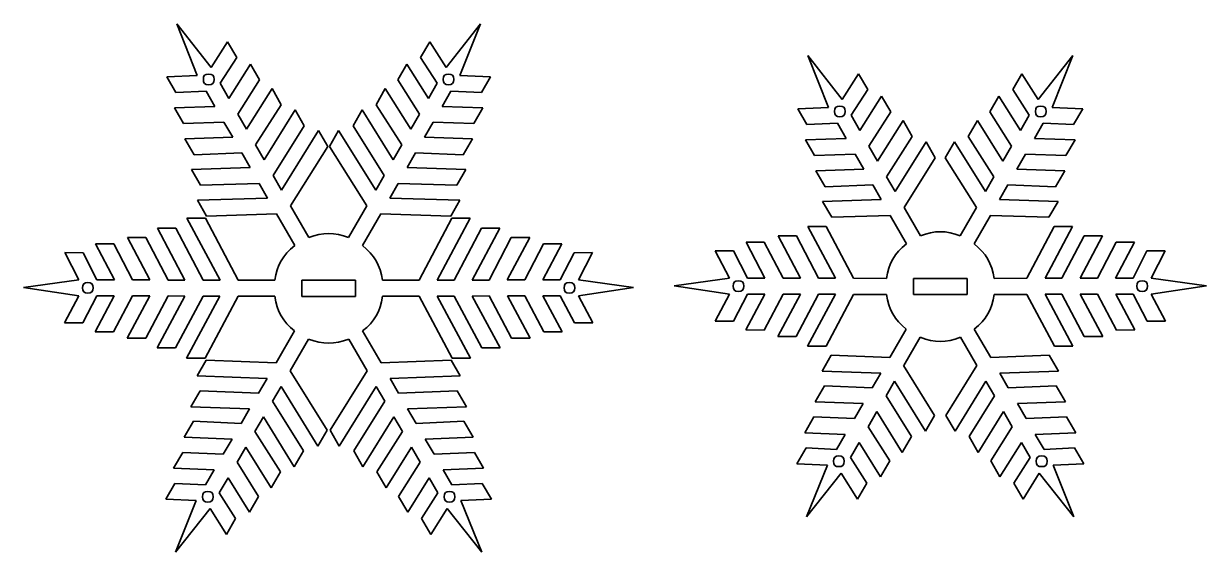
# Model space of a CAD drawing. Header units: centimetres. Extents: x -208 to 206, y -104 to 104.
# Drawn here: x 89.9 to 119.52, y 51.75 to 64.98 of the extents above; entities that cross this region are included whole.
import ezdxf

# ---------------------------------------------------------------- set-up
doc = ezdxf.new("R2010")
doc.units = ezdxf.units.CM
doc.header["$MEASUREMENT"] = 0
doc.layers.add('#Layer 1', color=7, linetype='Continuous')

msp = doc.modelspace()

# ---------------------------------------------------------------- linework, layer by layer
at = {"layer": '#Layer 1', "lineweight": 35}
for points in [[(93.73031, 64.97776), (93.73031, 64.97776), (94.24462, 63.67991), (94.24462, 63.67991)], [(93.73031, 64.97776), (93.73031, 64.97776), (94.59204, 63.87949), (94.59204, 63.87949)], [(101.33892, 64.97776), (101.33892, 64.97776), (100.47719, 63.87949), (100.47719, 63.87949)], [(101.33892, 64.97776), (101.33892, 64.97776), (100.82484, 63.67991), (100.82484, 63.67991)], [(94.59204, 63.87949), (94.59204, 63.87949), (95.00286, 64.5264), (95.00286, 64.5264)], [(95.00286, 64.5264), (95.00286, 64.5264), (95.23178, 64.12768), (95.23178, 64.12768)], [(100.06638, 64.5264), (100.06638, 64.5264), (99.83745, 64.12768), (99.83745, 64.12768)], [(100.47719, 63.87949), (100.47719, 63.87949), (100.06638, 64.5264), (100.06638, 64.5264)], [(95.23178, 64.12768), (95.23178, 64.12768), (94.81873, 63.48637), (94.81873, 63.48637)], [(99.83745, 64.12768), (99.83745, 64.12768), (100.2505, 63.48637), (100.2505, 63.48637)], [(95.03511, 63.10781), (95.03511, 63.10781), (95.57719, 63.96752), (95.57719, 63.96752)], [(95.57719, 63.96752), (95.57719, 63.96752), (95.80478, 63.56992), (95.80478, 63.56992)], [(99.49204, 63.96752), (99.49204, 63.96752), (99.26446, 63.56992), (99.26446, 63.56992)], [(100.03412, 63.10781), (100.03412, 63.10781), (99.49204, 63.96752), (99.49204, 63.96752)], [(94.24462, 63.67991), (94.24462, 63.67991), (93.47854, 63.65124), (93.47854, 63.65124)], [(93.47854, 63.65124), (93.47854, 63.65124), (93.70769, 63.25252), (93.70769, 63.25252)], [(94.81873, 63.48637), (94.81873, 63.48637), (95.03511, 63.10781), (95.03511, 63.10781)], [(95.80478, 63.56992), (95.80478, 63.56992), (95.26202, 62.71469), (95.26202, 62.71469)], [(99.26446, 63.56992), (99.26446, 63.56992), (99.80743, 62.71469), (99.80743, 62.71469)], [(100.2505, 63.48637), (100.2505, 63.48637), (100.03412, 63.10781), (100.03412, 63.10781)], [(100.82484, 63.67991), (100.82484, 63.67991), (101.5907, 63.65124), (101.5907, 63.65124)], [(101.5907, 63.65124), (101.5907, 63.65124), (101.36154, 63.25252), (101.36154, 63.25252)], [(93.70769, 63.25252), (93.70769, 63.25252), (94.46974, 63.28612), (94.46974, 63.28612)], [(94.46974, 63.28612), (94.46974, 63.28612), (94.68769, 62.90823), (94.68769, 62.90823)], [(95.47841, 62.33501), (95.47841, 62.33501), (96.11658, 63.35287), (96.11658, 63.35287)], [(96.11658, 63.35287), (96.11658, 63.35287), (96.34529, 62.95079), (96.34529, 62.95079)], [(98.95265, 63.35287), (98.95265, 63.35287), (98.72394, 62.95079), (98.72394, 62.95079)], [(99.59082, 62.33501), (99.59082, 62.33501), (98.95265, 63.35287), (98.95265, 63.35287)], [(100.5995, 63.28612), (100.5995, 63.28612), (100.38177, 62.90823), (100.38177, 62.90823)], [(101.36154, 63.25252), (101.36154, 63.25252), (100.5995, 63.28612), (100.5995, 63.28612)], [(94.68769, 62.90823), (94.68769, 62.90823), (93.67185, 62.87351), (93.67185, 62.87351)], [(93.67185, 62.87351), (93.67185, 62.87351), (93.90055, 62.47636), (93.90055, 62.47636)], [(96.34529, 62.95079), (96.34529, 62.95079), (95.70398, 61.94167), (95.70398, 61.94167)], [(95.9161, 61.57431), (95.9161, 61.57431), (96.69406, 62.82266), (96.69406, 62.82266)], [(96.69406, 62.82266), (96.69406, 62.82266), (96.92343, 62.42327), (96.92343, 62.42327)], [(98.37518, 62.82266), (98.37518, 62.82266), (98.14602, 62.42327), (98.14602, 62.42327)], [(99.15313, 61.57431), (99.15313, 61.57431), (98.37518, 62.82266), (98.37518, 62.82266)], [(98.72394, 62.95079), (98.72394, 62.95079), (99.36526, 61.94167), (99.36526, 61.94167)], [(100.38177, 62.90823), (100.38177, 62.90823), (101.39738, 62.87351), (101.39738, 62.87351)], [(101.39738, 62.87351), (101.39738, 62.87351), (101.16868, 62.47636), (101.16868, 62.47636)], [(93.90055, 62.47636), (93.90055, 62.47636), (94.91281, 62.51421), (94.91281, 62.51421)], [(94.91281, 62.51421), (94.91281, 62.51421), (95.13166, 62.13588), (95.13166, 62.13588)], [(95.26202, 62.71469), (95.26202, 62.71469), (95.47841, 62.33501), (95.47841, 62.33501)], [(99.80743, 62.71469), (99.80743, 62.71469), (99.59082, 62.33501), (99.59082, 62.33501)], [(100.15642, 62.51421), (100.15642, 62.51421), (99.93758, 62.13588), (99.93758, 62.13588)], [(101.16868, 62.47636), (101.16868, 62.47636), (100.15642, 62.51421), (100.15642, 62.51421)], [(96.14167, 61.18119), (96.14167, 61.18119), (96.92343, 62.42327), (96.92343, 62.42327)], [(96.3538, 60.81383), (96.3538, 60.81383), (97.28362, 62.30567), (97.28362, 62.30567)], [(97.28362, 62.30567), (97.28362, 62.30567), (97.513, 61.90628), (97.513, 61.90628)], [(97.78561, 62.30567), (97.78561, 62.30567), (97.55623, 61.90628), (97.55623, 61.90628)], [(98.71566, 60.81383), (98.71566, 60.81383), (97.78561, 62.30567), (97.78561, 62.30567)], [(98.92778, 61.18119), (98.92778, 61.18119), (98.14602, 62.42327), (98.14602, 62.42327)], [(95.13166, 62.13588), (95.13166, 62.13588), (93.93079, 62.0978), (93.93079, 62.0978)], [(93.93079, 62.0978), (93.93079, 62.0978), (94.16286, 61.69751), (94.16286, 61.69751)], [(95.70398, 61.94167), (95.70398, 61.94167), (95.9161, 61.57431), (95.9161, 61.57431)], [(99.36526, 61.94167), (99.36526, 61.94167), (99.15313, 61.57431), (99.15313, 61.57431)], [(99.93758, 62.13588), (99.93758, 62.13588), (101.13844, 62.0978), (101.13844, 62.0978)], [(101.13844, 62.0978), (101.13844, 62.0978), (100.90638, 61.69751), (100.90638, 61.69751)], [(94.16286, 61.69751), (94.16286, 61.69751), (95.35767, 61.74298), (95.35767, 61.74298)], [(95.35767, 61.74298), (95.35767, 61.74298), (95.56801, 61.3745), (95.56801, 61.3745)], [(96.57825, 60.42138), (96.57825, 60.42138), (97.513, 61.90628), (97.513, 61.90628)], [(98.49098, 60.42138), (98.49098, 60.42138), (97.55623, 61.90628), (97.55623, 61.90628)], [(99.71178, 61.74298), (99.71178, 61.74298), (99.50122, 61.3745), (99.50122, 61.3745)], [(100.90638, 61.69751), (100.90638, 61.69751), (99.71178, 61.74298), (99.71178, 61.74298)], [(95.56801, 61.3745), (95.56801, 61.3745), (94.09767, 61.33172), (94.09767, 61.33172)], [(94.09767, 61.33172), (94.09767, 61.33172), (94.32705, 60.93232), (94.32705, 60.93232)], [(99.50122, 61.3745), (99.50122, 61.3745), (100.97156, 61.33172), (100.97156, 61.33172)], [(100.97156, 61.33172), (100.97156, 61.33172), (100.74218, 60.93232), (100.74218, 60.93232)], [(96.3538, 60.81383), (96.3538, 60.81383), (96.14212, 61.18208), (96.14212, 61.18208)], [(98.71566, 60.81383), (98.71566, 60.81383), (98.92711, 61.18208), (98.92711, 61.18208)], [(95.7938, 60.98138), (95.7938, 60.98138), (94.32705, 60.93232), (94.32705, 60.93232)], [(96.00436, 60.61312), (96.00436, 60.61312), (95.79268, 60.98138), (95.79268, 60.98138)], [(99.0651, 60.61312), (99.0651, 60.61312), (99.27655, 60.98138), (99.27655, 60.98138)], [(99.27543, 60.98138), (99.27543, 60.98138), (100.74218, 60.93232), (100.74218, 60.93232)], [(96.00436, 60.61312), (96.00436, 60.61312), (94.24686, 60.56205), (94.24686, 60.56205)], [(94.24686, 60.56205), (94.24686, 60.56205), (94.47623, 60.16266), (94.47623, 60.16266)], [(99.0651, 60.61312), (99.0651, 60.61312), (100.82238, 60.56205), (100.82238, 60.56205)], [(100.82238, 60.56205), (100.82238, 60.56205), (100.593, 60.16266), (100.593, 60.16266)], [(96.22993, 60.22135), (96.22993, 60.22135), (94.47623, 60.16266), (94.47623, 60.16266)], [(96.68778, 59.42436), (96.68778, 59.42436), (96.2297, 60.2218), (96.2297, 60.2218)], [(97.03588, 59.62461), (97.03588, 59.62461), (96.57802, 60.42183), (96.57802, 60.42183)], [(98.03335, 59.62461), (98.03335, 59.62461), (98.49121, 60.42183), (98.49121, 60.42183)], [(98.38145, 59.42436), (98.38145, 59.42436), (98.83953, 60.2218), (98.83953, 60.2218)], [(98.8393, 60.22135), (98.8393, 60.22135), (100.593, 60.16266), (100.593, 60.16266)], [(93.93662, 58.56263), (93.93662, 58.56263), (93.24468, 59.86048), (93.24468, 59.86048)], [(93.24468, 59.86048), (93.24468, 59.86048), (93.70522, 59.85936), (93.70522, 59.85936)], [(94.38999, 58.56128), (94.38999, 58.56128), (93.70522, 59.85936), (93.70522, 59.85936)], [(94.81425, 58.56128), (94.81425, 58.56128), (93.98724, 60.11271), (93.98724, 60.11271)], [(93.98724, 60.11271), (93.98724, 60.11271), (94.44778, 60.11159), (94.44778, 60.11159)], [(95.26628, 58.55972), (95.26628, 58.55972), (94.44778, 60.11159), (94.44778, 60.11159)], [(99.80295, 58.55972), (99.80295, 58.55972), (100.62167, 60.11159), (100.62167, 60.11159)], [(100.25498, 58.56128), (100.25498, 58.56128), (101.08222, 60.11271), (101.08222, 60.11271)], [(101.08222, 60.11271), (101.08222, 60.11271), (100.62167, 60.11159), (100.62167, 60.11159)], [(100.67924, 58.56128), (100.67924, 58.56128), (101.36401, 59.85936), (101.36401, 59.85936)], [(101.13262, 58.56263), (101.13262, 58.56263), (101.82455, 59.86048), (101.82455, 59.86048)], [(101.82455, 59.86048), (101.82455, 59.86048), (101.36401, 59.85936), (101.36401, 59.85936)], [(92.49674, 59.62551), (92.49674, 59.62551), (92.95953, 59.6226), (92.95953, 59.6226)], [(93.05943, 58.56397), (93.05943, 58.56397), (92.49674, 59.62551), (92.49674, 59.62551)], [(92.95953, 59.6226), (92.95953, 59.6226), (93.51258, 58.56263), (93.51258, 58.56263)], [(98.03335, 59.62461), (97.68257, 59.76237), (97.38666, 59.76237), (97.03588, 59.62461)], [(102.10993, 59.6226), (102.10993, 59.6226), (101.55687, 58.56263), (101.55687, 58.56263)], [(102.01002, 58.56397), (102.01002, 58.56397), (102.57249, 59.62551), (102.57249, 59.62551)], [(102.57249, 59.62551), (102.57249, 59.62551), (102.10993, 59.6226), (102.10993, 59.6226)], [(90.92359, 59.24784), (90.92359, 59.24784), (91.38324, 59.24672), (91.38324, 59.24672)], [(91.27841, 58.56845), (91.27841, 58.56845), (90.92359, 59.24784), (90.92359, 59.24784)], [(91.38324, 59.24672), (91.38324, 59.24672), (91.73223, 58.56823), (91.73223, 58.56823)], [(91.6946, 59.4658), (91.6946, 59.4658), (92.1529, 59.464), (92.1529, 59.464)], [(92.16836, 58.56644), (92.16836, 58.56644), (91.6946, 59.4658), (91.6946, 59.4658)], [(92.1529, 59.464), (92.1529, 59.464), (92.62218, 58.56621), (92.62218, 58.56621)], [(96.68778, 59.42436), (96.39054, 59.18916), (96.24158, 58.93245), (96.18513, 58.55748)], [(98.8841, 58.55748), (98.82766, 58.93245), (98.6787, 59.18916), (98.38145, 59.42436)], [(102.91633, 59.464), (102.91633, 59.464), (102.44727, 58.56621), (102.44727, 58.56621)], [(102.90087, 58.56644), (102.90087, 58.56644), (103.37463, 59.4658), (103.37463, 59.4658)], [(103.37463, 59.4658), (103.37463, 59.4658), (102.91633, 59.464), (102.91633, 59.464)], [(103.68599, 59.24672), (103.68599, 59.24672), (103.337, 58.56823), (103.337, 58.56823)], [(104.14586, 59.24784), (104.14586, 59.24784), (103.68599, 59.24672), (103.68599, 59.24672)], [(103.79082, 58.56845), (103.79082, 58.56845), (104.14586, 59.24784), (104.14586, 59.24784)], [(89.89633, 58.37133), (89.89633, 58.37133), (91.27841, 58.56845), (91.27841, 58.56845)], [(89.89633, 58.37133), (89.89633, 58.37133), (91.27751, 58.16772), (91.27751, 58.16772)], [(91.73223, 58.56823), (91.73223, 58.56823), (92.16836, 58.56644), (92.16836, 58.56644)], [(92.62218, 58.56621), (92.62218, 58.56621), (93.05943, 58.56397), (93.05943, 58.56397)], [(93.51258, 58.56263), (93.51258, 58.56263), (93.93662, 58.56263), (93.93662, 58.56263)], [(94.81425, 58.56128), (94.81425, 58.56128), (94.38954, 58.5624), (94.38954, 58.5624)], [(96.18513, 58.55748), (96.18513, 58.55748), (95.26583, 58.55972), (95.26583, 58.55972)], [(97.53473, 58.55524), (97.53473, 58.55524), (96.86474, 58.55524), (96.86474, 58.55524)], [(96.86474, 58.55524), (96.86474, 58.55524), (96.86474, 58.15338), (96.86474, 58.15338)], [(98.20449, 58.55524), (98.20449, 58.55524), (97.53473, 58.55524), (97.53473, 58.55524)], [(98.20449, 58.15338), (98.20449, 58.15338), (98.20449, 58.55524), (98.20449, 58.55524)], [(98.8841, 58.55748), (98.8841, 58.55748), (99.8034, 58.55972), (99.8034, 58.55972)], [(100.25498, 58.56128), (100.25498, 58.56128), (100.67991, 58.5624), (100.67991, 58.5624)], [(101.55687, 58.56263), (101.55687, 58.56263), (101.13262, 58.56263), (101.13262, 58.56263)], [(102.44727, 58.56621), (102.44727, 58.56621), (102.01002, 58.56397), (102.01002, 58.56397)], [(103.337, 58.56823), (103.337, 58.56823), (102.90087, 58.56644), (102.90087, 58.56644)], [(105.1729, 58.37133), (105.1729, 58.37133), (103.79082, 58.56845), (103.79082, 58.56845)], [(105.1729, 58.37133), (105.1729, 58.37133), (103.79172, 58.16772), (103.79172, 58.16772)], [(91.27751, 58.16772), (91.27751, 58.16772), (90.91934, 57.49012), (90.91934, 57.49012)], [(91.37898, 57.48922), (91.37898, 57.48922), (91.73134, 58.16592), (91.73134, 58.16592)], [(92.16746, 58.1657), (92.16746, 58.1657), (91.68967, 57.2688), (91.68967, 57.2688)], [(91.73134, 58.16592), (91.73134, 58.16592), (92.16746, 58.1657), (92.16746, 58.1657)], [(92.14775, 57.26813), (92.14775, 57.26813), (92.62129, 58.16368), (92.62129, 58.16368)], [(93.05831, 58.16413), (93.05831, 58.16413), (92.49092, 57.10506), (92.49092, 57.10506)], [(92.62129, 58.16368), (92.62129, 58.16368), (93.05831, 58.16413), (93.05831, 58.16413)], [(92.95348, 57.10596), (92.95348, 57.10596), (93.51169, 58.16324), (93.51169, 58.16324)], [(93.93572, 58.16122), (93.93572, 58.16122), (93.23774, 56.8665), (93.23774, 56.8665)], [(93.51169, 58.16324), (93.51169, 58.16324), (93.93572, 58.16122), (93.93572, 58.16122)], [(94.3891, 58.16032), (94.3891, 58.16032), (93.69828, 56.8656), (93.69828, 56.8656)], [(94.81335, 58.15853), (94.81335, 58.15853), (93.97895, 56.61092), (93.97895, 56.61092)], [(94.81335, 58.15853), (94.81335, 58.15853), (94.38865, 58.15943), (94.38865, 58.15943)], [(95.26538, 58.15786), (95.26538, 58.15786), (94.43927, 56.6098), (94.43927, 56.6098)], [(96.18446, 58.15584), (96.18446, 58.15584), (95.26494, 58.15786), (95.26494, 58.15786)], [(96.18446, 58.15584), (96.23956, 57.78087), (96.38762, 57.52349), (96.68398, 57.28717)], [(96.86474, 58.15338), (96.86474, 58.15338), (98.20449, 58.15338), (98.20449, 58.15338)], [(98.38548, 57.28717), (98.68183, 57.52349), (98.82967, 57.78087), (98.88478, 58.15584)], [(98.88478, 58.15584), (98.88478, 58.15584), (99.8043, 58.15786), (99.8043, 58.15786)], [(99.80385, 58.15786), (99.80385, 58.15786), (100.62996, 56.6098), (100.62996, 56.6098)], [(100.25588, 58.15853), (100.25588, 58.15853), (100.68081, 58.15943), (100.68081, 58.15943)], [(100.25588, 58.15853), (100.25588, 58.15853), (101.0905, 56.61092), (101.0905, 56.61092)], [(100.68014, 58.16032), (100.68014, 58.16032), (101.37095, 56.8656), (101.37095, 56.8656)], [(101.55777, 58.16324), (101.55777, 58.16324), (101.13351, 58.16122), (101.13351, 58.16122)], [(101.13351, 58.16122), (101.13351, 58.16122), (101.8315, 56.8665), (101.8315, 56.8665)], [(102.11575, 57.10596), (102.11575, 57.10596), (101.55777, 58.16324), (101.55777, 58.16324)], [(102.01092, 58.16413), (102.01092, 58.16413), (102.57854, 57.10506), (102.57854, 57.10506)], [(102.44817, 58.16368), (102.44817, 58.16368), (102.01092, 58.16413), (102.01092, 58.16413)], [(102.92148, 57.26813), (102.92148, 57.26813), (102.44817, 58.16368), (102.44817, 58.16368)], [(103.3379, 58.16592), (103.3379, 58.16592), (102.90177, 58.1657), (102.90177, 58.1657)], [(102.90177, 58.1657), (102.90177, 58.1657), (103.37978, 57.2688), (103.37978, 57.2688)], [(103.69025, 57.48922), (103.69025, 57.48922), (103.3379, 58.16592), (103.3379, 58.16592)], [(103.79172, 58.16772), (103.79172, 58.16772), (104.1499, 57.49012), (104.1499, 57.49012)], [(90.91934, 57.49012), (90.91934, 57.49012), (91.37898, 57.48922), (91.37898, 57.48922)], [(104.1499, 57.49012), (104.1499, 57.49012), (103.69025, 57.48922), (103.69025, 57.48922)], [(91.68967, 57.2688), (91.68967, 57.2688), (92.14775, 57.26813), (92.14775, 57.26813)], [(96.68398, 57.28717), (96.68398, 57.28717), (96.22254, 56.4922), (96.22254, 56.4922)], [(98.38548, 57.28717), (98.38548, 57.28717), (98.84692, 56.4922), (98.84692, 56.4922)], [(103.37978, 57.2688), (103.37978, 57.2688), (102.92148, 57.26813), (102.92148, 57.26813)], [(92.49092, 57.10506), (92.49092, 57.10506), (92.95348, 57.10596), (92.95348, 57.10596)], [(97.0314, 57.0858), (97.0314, 57.0858), (96.56974, 56.2906), (96.56974, 56.2906)], [(97.0314, 57.0858), (97.38554, 56.94535), (97.68369, 56.94535), (98.03783, 57.0858)], [(98.03783, 57.0858), (98.03783, 57.0858), (98.4995, 56.2906), (98.4995, 56.2906)], [(102.57854, 57.10506), (102.57854, 57.10506), (102.11575, 57.10596), (102.11575, 57.10596)], [(93.23774, 56.8665), (93.23774, 56.8665), (93.69828, 56.8656), (93.69828, 56.8656)], [(93.97895, 56.61092), (93.97895, 56.61092), (94.43927, 56.6098), (94.43927, 56.6098)], [(101.0905, 56.61092), (101.0905, 56.61092), (100.62996, 56.6098), (100.62996, 56.6098)], [(101.8315, 56.8665), (101.8315, 56.8665), (101.37095, 56.8656), (101.37095, 56.8656)], [(94.23812, 56.16112), (94.23812, 56.16112), (94.46929, 56.55962), (94.46929, 56.55962)], [(96.22276, 56.49264), (96.22276, 56.49264), (94.46929, 56.55962), (94.46929, 56.55962)], [(96.56996, 56.29082), (96.56996, 56.29082), (97.49777, 54.80167), (97.49777, 54.80167)], [(98.49927, 56.29082), (98.49927, 56.29082), (97.57146, 54.80167), (97.57146, 54.80167)], [(98.8467, 56.49264), (98.8467, 56.49264), (100.59994, 56.55962), (100.59994, 56.55962)], [(100.83111, 56.16112), (100.83111, 56.16112), (100.59994, 56.55962), (100.59994, 56.55962)], [(95.99518, 56.10176), (95.99518, 56.10176), (94.23812, 56.16112), (94.23812, 56.16112)], [(95.99518, 56.10176), (95.99518, 56.10176), (95.78193, 55.7344), (95.78193, 55.7344)], [(99.07406, 56.10176), (99.07406, 56.10176), (100.83111, 56.16112), (100.83111, 56.16112)], [(99.07406, 56.10176), (99.07406, 56.10176), (99.2873, 55.7344), (99.2873, 55.7344)], [(94.08535, 55.39236), (94.08535, 55.39236), (94.31652, 55.79063), (94.31652, 55.79063)], [(95.78305, 55.7344), (95.78305, 55.7344), (94.31652, 55.79063), (94.31652, 55.79063)], [(96.34372, 55.89949), (96.34372, 55.89949), (96.13047, 55.53236), (96.13047, 55.53236)], [(96.34372, 55.89949), (96.34372, 55.89949), (97.2666, 54.40317), (97.2666, 54.40317)], [(98.72551, 55.89949), (98.72551, 55.89949), (97.80263, 54.40317), (97.80263, 54.40317)], [(98.72551, 55.89949), (98.72551, 55.89949), (98.93898, 55.53236), (98.93898, 55.53236)], [(99.28618, 55.7344), (99.28618, 55.7344), (100.75271, 55.79063), (100.75271, 55.79063)], [(100.9841, 55.39236), (100.9841, 55.39236), (100.75271, 55.79063), (100.75271, 55.79063)], [(95.55524, 55.34263), (95.55524, 55.34263), (94.08535, 55.39236), (94.08535, 55.39236)], [(96.1298, 55.53325), (96.1298, 55.53325), (96.90574, 54.28759), (96.90574, 54.28759)], [(98.93943, 55.53325), (98.93943, 55.53325), (98.1635, 54.28759), (98.1635, 54.28759)], [(99.51399, 55.34263), (99.51399, 55.34263), (100.9841, 55.39236), (100.9841, 55.39236)], [(95.34311, 54.97527), (95.34311, 54.97527), (95.55524, 55.34263), (95.55524, 55.34263)], [(95.68874, 54.77479), (95.68874, 54.77479), (95.90244, 55.14103), (95.90244, 55.14103)], [(95.90244, 55.14103), (95.90244, 55.14103), (96.67457, 53.88909), (96.67457, 53.88909)], [(99.16679, 55.14103), (99.16679, 55.14103), (98.39466, 53.88909), (98.39466, 53.88909)], [(99.38071, 54.77479), (99.38071, 54.77479), (99.16679, 55.14103), (99.16679, 55.14103)], [(99.72612, 54.97527), (99.72612, 54.97527), (99.51399, 55.34263), (99.51399, 55.34263)], [(93.91489, 54.62695), (93.91489, 54.62695), (94.14874, 55.02612), (94.14874, 55.02612)], [(94.14874, 55.02612), (94.14874, 55.02612), (95.34311, 54.97527), (95.34311, 54.97527)], [(97.2666, 54.40317), (97.2666, 54.40317), (97.49777, 54.80167), (97.49777, 54.80167)], [(97.80263, 54.40317), (97.80263, 54.40317), (97.57146, 54.80167), (97.57146, 54.80167)], [(100.92071, 55.02612), (100.92071, 55.02612), (99.72612, 54.97527), (99.72612, 54.97527)], [(101.15434, 54.62695), (101.15434, 54.62695), (100.92071, 55.02612), (100.92071, 55.02612)], [(95.1153, 54.58327), (95.1153, 54.58327), (93.91489, 54.62695), (93.91489, 54.62695)], [(94.89489, 54.20583), (94.89489, 54.20583), (95.1153, 54.58327), (95.1153, 54.58327)], [(96.32535, 53.76276), (96.32535, 53.76276), (95.68874, 54.77479), (95.68874, 54.77479)], [(98.74388, 53.76276), (98.74388, 53.76276), (99.38071, 54.77479), (99.38071, 54.77479)], [(99.95393, 54.58327), (99.95393, 54.58327), (101.15434, 54.62695), (101.15434, 54.62695)], [(100.17434, 54.20583), (100.17434, 54.20583), (99.95393, 54.58327), (99.95393, 54.58327)], [(93.65214, 53.85258), (93.65214, 53.85258), (93.88263, 54.24839), (93.88263, 54.24839)], [(93.88263, 54.24839), (93.88263, 54.24839), (94.89489, 54.20583), (94.89489, 54.20583)], [(95.24298, 54.004), (95.24298, 54.004), (95.46138, 54.38256), (95.46138, 54.38256)], [(95.46138, 54.38256), (95.46138, 54.38256), (96.09463, 53.3618), (96.09463, 53.3618)], [(96.67457, 53.88909), (96.67457, 53.88909), (96.90574, 54.28759), (96.90574, 54.28759)], [(98.39466, 53.88909), (98.39466, 53.88909), (98.1635, 54.28759), (98.1635, 54.28759)], [(99.60807, 54.38256), (99.60807, 54.38256), (98.9746, 53.3618), (98.9746, 53.3618)], [(99.82625, 54.004), (99.82625, 54.004), (99.60807, 54.38256), (99.60807, 54.38256)], [(101.1866, 54.24839), (101.1866, 54.24839), (100.17434, 54.20583), (100.17434, 54.20583)], [(101.4171, 53.85258), (101.4171, 53.85258), (101.1866, 54.24839), (101.1866, 54.24839)], [(95.7817, 53.14608), (95.7817, 53.14608), (95.24298, 54.004), (95.24298, 54.004)], [(99.28753, 53.14608), (99.28753, 53.14608), (99.82625, 54.004), (99.82625, 54.004)], [(94.66775, 53.81316), (94.66775, 53.81316), (93.65214, 53.85258), (93.65214, 53.85258)], [(94.44823, 53.43616), (94.44823, 53.43616), (94.66775, 53.81316), (94.66775, 53.81316)], [(96.09463, 53.3618), (96.09463, 53.3618), (96.32535, 53.76276), (96.32535, 53.76276)], [(98.9746, 53.3618), (98.9746, 53.3618), (98.74388, 53.76276), (98.74388, 53.76276)], [(100.40148, 53.81316), (100.40148, 53.81316), (101.4171, 53.85258), (101.4171, 53.85258)], [(100.62122, 53.43616), (100.62122, 53.43616), (100.40148, 53.81316), (100.40148, 53.81316)], [(93.45524, 53.07552), (93.45524, 53.07552), (93.68618, 53.47312), (93.68618, 53.47312)], [(93.68618, 53.47312), (93.68618, 53.47312), (94.44823, 53.43616), (94.44823, 53.43616)], [(94.7961, 53.23434), (94.7961, 53.23434), (95.0145, 53.61178), (95.0145, 53.61178)], [(95.0145, 53.61178), (95.0145, 53.61178), (95.55233, 52.7496), (95.55233, 52.7496)], [(100.05495, 53.61178), (100.05495, 53.61178), (99.51713, 52.7496), (99.51713, 52.7496)], [(100.27313, 53.23434), (100.27313, 53.23434), (100.05495, 53.61178), (100.05495, 53.61178)], [(101.38305, 53.47312), (101.38305, 53.47312), (100.62122, 53.43616), (100.62122, 53.43616)], [(101.61399, 53.07552), (101.61399, 53.07552), (101.38305, 53.47312), (101.38305, 53.47312)], [(94.2211, 53.04349), (94.2211, 53.04349), (93.45524, 53.07552), (93.45524, 53.07552)], [(93.70074, 51.74788), (93.70074, 51.74788), (94.2211, 53.04349), (94.2211, 53.04349)], [(95.20602, 52.59101), (95.20602, 52.59101), (94.7961, 53.23434), (94.7961, 53.23434)], [(95.55233, 52.7496), (95.55233, 52.7496), (95.7817, 53.14608), (95.7817, 53.14608)], [(99.51713, 52.7496), (99.51713, 52.7496), (99.28753, 53.14608), (99.28753, 53.14608)], [(99.86321, 52.59101), (99.86321, 52.59101), (100.27313, 53.23434), (100.27313, 53.23434)], [(100.84836, 53.04349), (100.84836, 53.04349), (101.61399, 53.07552), (101.61399, 53.07552)], [(101.36849, 51.74788), (101.36849, 51.74788), (100.84836, 53.04349), (100.84836, 53.04349)], [(93.70074, 51.74788), (93.70074, 51.74788), (94.56762, 52.84212), (94.56762, 52.84212)], [(94.56762, 52.84212), (94.56762, 52.84212), (94.9753, 52.19319), (94.9753, 52.19319)], [(100.50183, 52.84212), (100.50183, 52.84212), (100.09393, 52.19319), (100.09393, 52.19319)], [(101.36849, 51.74788), (101.36849, 51.74788), (100.50183, 52.84212), (100.50183, 52.84212)], [(94.9753, 52.19319), (94.9753, 52.19319), (95.20602, 52.59101), (95.20602, 52.59101)], [(100.09393, 52.19319), (100.09393, 52.19319), (99.86321, 52.59101), (99.86321, 52.59101)]]:
    msp.add_open_spline(points, degree=3, dxfattribs=at)
at = {"layer": '#Layer 1', "color": 23, "lineweight": 35}
for points in [[(109.53687, 64.17741), (109.53687, 64.17741), (110.05118, 62.87933), (110.05118, 62.87933)], [(109.53687, 64.17741), (109.53687, 64.17741), (110.3986, 63.07892), (110.3986, 63.07892)], [(116.17108, 64.17741), (116.17108, 64.17741), (115.30935, 63.07892), (115.30935, 63.07892)], [(116.17108, 64.17741), (116.17108, 64.17741), (115.65678, 62.87933), (115.65678, 62.87933)], [(110.3986, 63.07892), (110.3986, 63.07892), (110.80964, 63.72583), (110.80964, 63.72583)], [(110.80964, 63.72583), (110.80964, 63.72583), (111.03834, 63.32711), (111.03834, 63.32711)], [(114.89854, 63.72583), (114.89854, 63.72583), (114.66961, 63.32711), (114.66961, 63.32711)], [(115.30935, 63.07892), (115.30935, 63.07892), (114.89854, 63.72583), (114.89854, 63.72583)], [(111.03834, 63.32711), (111.03834, 63.32711), (110.62551, 62.6858), (110.62551, 62.6858)], [(110.8419, 62.30724), (110.8419, 62.30724), (111.38375, 63.16695), (111.38375, 63.16695)], [(111.38375, 63.16695), (111.38375, 63.16695), (111.61156, 62.76935), (111.61156, 62.76935)], [(114.3242, 63.16695), (114.3242, 63.16695), (114.09662, 62.76935), (114.09662, 62.76935)], [(114.86606, 62.30724), (114.86606, 62.30724), (114.3242, 63.16695), (114.3242, 63.16695)], [(114.66961, 63.32711), (114.66961, 63.32711), (115.08266, 62.6858), (115.08266, 62.6858)], [(110.05118, 62.87933), (110.05118, 62.87933), (109.28532, 62.85066), (109.28532, 62.85066)], [(109.28532, 62.85066), (109.28532, 62.85066), (109.51447, 62.45216), (109.51447, 62.45216)], [(115.65678, 62.87933), (115.65678, 62.87933), (116.42263, 62.85066), (116.42263, 62.85066)], [(116.42263, 62.85066), (116.42263, 62.85066), (116.1937, 62.45216), (116.1937, 62.45216)], [(110.62551, 62.6858), (110.62551, 62.6858), (110.8419, 62.30724), (110.8419, 62.30724)], [(111.61156, 62.76935), (111.61156, 62.76935), (111.06858, 61.91412), (111.06858, 61.91412)], [(111.28519, 61.53444), (111.28519, 61.53444), (111.92337, 62.55229), (111.92337, 62.55229)], [(111.92337, 62.55229), (111.92337, 62.55229), (112.15207, 62.15021), (112.15207, 62.15021)], [(113.78481, 62.55229), (113.78481, 62.55229), (113.55588, 62.15021), (113.55588, 62.15021)], [(114.42276, 61.53444), (114.42276, 61.53444), (113.78481, 62.55229), (113.78481, 62.55229)], [(114.09662, 62.76935), (114.09662, 62.76935), (114.63959, 61.91412), (114.63959, 61.91412)], [(115.08266, 62.6858), (115.08266, 62.6858), (114.86606, 62.30724), (114.86606, 62.30724)], [(109.51447, 62.45216), (109.51447, 62.45216), (110.27652, 62.48554), (110.27652, 62.48554)], [(110.27652, 62.48554), (110.27652, 62.48554), (110.49425, 62.10765), (110.49425, 62.10765)], [(115.43166, 62.48554), (115.43166, 62.48554), (115.2137, 62.10765), (115.2137, 62.10765)], [(116.1937, 62.45216), (116.1937, 62.45216), (115.43166, 62.48554), (115.43166, 62.48554)], [(110.49425, 62.10765), (110.49425, 62.10765), (109.47863, 62.07293), (109.47863, 62.07293)], [(109.47863, 62.07293), (109.47863, 62.07293), (109.70711, 61.67578), (109.70711, 61.67578)], [(111.06858, 61.91412), (111.06858, 61.91412), (111.28519, 61.53444), (111.28519, 61.53444)], [(112.15207, 62.15021), (112.15207, 62.15021), (111.51054, 61.14109), (111.51054, 61.14109)], [(111.72266, 60.77373), (111.72266, 60.77373), (112.50084, 62.02208), (112.50084, 62.02208)], [(112.50084, 62.02208), (112.50084, 62.02208), (112.72999, 61.62269), (112.72999, 61.62269)], [(113.20734, 62.02208), (113.20734, 62.02208), (112.97796, 61.62269), (112.97796, 61.62269)], [(113.98529, 60.77373), (113.98529, 60.77373), (113.20734, 62.02208), (113.20734, 62.02208)], [(113.55588, 62.15021), (113.55588, 62.15021), (114.19742, 61.14109), (114.19742, 61.14109)], [(114.63959, 61.91412), (114.63959, 61.91412), (114.42276, 61.53444), (114.42276, 61.53444)], [(115.2137, 62.10765), (115.2137, 62.10765), (116.22954, 62.07293), (116.22954, 62.07293)], [(116.22954, 62.07293), (116.22954, 62.07293), (116.00084, 61.67578), (116.00084, 61.67578)], [(109.70711, 61.67578), (109.70711, 61.67578), (110.71959, 61.71364), (110.71959, 61.71364)], [(110.71959, 61.71364), (110.71959, 61.71364), (110.93844, 61.3353), (110.93844, 61.3353)], [(111.94823, 60.38061), (111.94823, 60.38061), (112.72999, 61.62269), (112.72999, 61.62269)], [(113.75972, 60.38061), (113.75972, 60.38061), (112.97796, 61.62269), (112.97796, 61.62269)], [(114.98858, 61.71364), (114.98858, 61.71364), (114.76974, 61.3353), (114.76974, 61.3353)], [(116.00084, 61.67578), (116.00084, 61.67578), (114.98858, 61.71364), (114.98858, 61.71364)], [(110.93844, 61.3353), (110.93844, 61.3353), (109.73758, 61.29722), (109.73758, 61.29722)], [(114.76974, 61.3353), (114.76974, 61.3353), (115.97038, 61.29722), (115.97038, 61.29722)], [(109.73758, 61.29722), (109.73758, 61.29722), (109.96964, 60.89693), (109.96964, 60.89693)], [(111.51054, 61.14109), (111.51054, 61.14109), (111.72266, 60.77373), (111.72266, 60.77373)], [(114.19742, 61.14109), (114.19742, 61.14109), (113.98529, 60.77373), (113.98529, 60.77373)], [(115.97038, 61.29722), (115.97038, 61.29722), (115.73854, 60.89693), (115.73854, 60.89693)], [(109.96964, 60.89693), (109.96964, 60.89693), (111.16423, 60.9424), (111.16423, 60.9424)], [(111.16423, 60.9424), (111.16423, 60.9424), (111.37479, 60.57392), (111.37479, 60.57392)], [(114.54372, 60.9424), (114.54372, 60.9424), (114.33338, 60.57392), (114.33338, 60.57392)], [(115.73854, 60.89693), (115.73854, 60.89693), (114.54372, 60.9424), (114.54372, 60.9424)], [(111.37479, 60.57392), (111.37479, 60.57392), (109.90446, 60.53114), (109.90446, 60.53114)], [(109.90446, 60.53114), (109.90446, 60.53114), (110.13383, 60.13175), (110.13383, 60.13175)], [(114.33338, 60.57392), (114.33338, 60.57392), (115.8035, 60.53114), (115.8035, 60.53114)], [(115.8035, 60.53114), (115.8035, 60.53114), (115.57434, 60.13175), (115.57434, 60.13175)], [(111.60058, 60.18103), (111.60058, 60.18103), (110.13383, 60.13175), (110.13383, 60.13175)], [(112.00714, 59.46781), (112.00714, 59.46781), (111.59946, 60.18103), (111.59946, 60.18103)], [(112.35524, 59.66807), (112.35524, 59.66807), (111.9489, 60.38151), (111.9489, 60.38151)], [(113.35271, 59.66807), (113.35271, 59.66807), (113.75927, 60.38151), (113.75927, 60.38151)], [(113.70103, 59.46781), (113.70103, 59.46781), (114.10871, 60.18103), (114.10871, 60.18103)], [(114.10759, 60.18103), (114.10759, 60.18103), (115.57434, 60.13175), (115.57434, 60.13175)], [(110.2306, 58.60608), (110.2306, 58.60608), (109.53866, 59.90394), (109.53866, 59.90394)], [(109.53866, 59.90394), (109.53866, 59.90394), (109.99921, 59.90282), (109.99921, 59.90282)], [(110.68398, 58.60474), (110.68398, 58.60474), (109.99921, 59.90282), (109.99921, 59.90282)], [(115.0242, 58.60474), (115.0242, 58.60474), (115.70874, 59.90282), (115.70874, 59.90282)], [(115.47735, 58.60608), (115.47735, 58.60608), (116.16929, 59.90394), (116.16929, 59.90394)], [(116.16929, 59.90394), (116.16929, 59.90394), (115.70874, 59.90282), (115.70874, 59.90282)], [(108.79073, 59.66896), (108.79073, 59.66896), (109.25351, 59.66605), (109.25351, 59.66605)], [(109.35319, 58.60743), (109.35319, 58.60743), (108.79073, 59.66896), (108.79073, 59.66896)], [(109.25351, 59.66605), (109.25351, 59.66605), (109.80657, 58.60608), (109.80657, 58.60608)], [(113.35271, 59.66807), (113.00193, 59.80583), (112.70625, 59.80583), (112.35524, 59.66807)], [(116.45466, 59.66605), (116.45466, 59.66605), (115.90161, 58.60608), (115.90161, 58.60608)], [(116.35476, 58.60743), (116.35476, 58.60743), (116.91722, 59.66896), (116.91722, 59.66896)], [(116.91722, 59.66896), (116.91722, 59.66896), (116.45466, 59.66605), (116.45466, 59.66605)], [(107.21758, 59.2913), (107.21758, 59.2913), (107.67722, 59.29018), (107.67722, 59.29018)], [(107.57239, 58.61191), (107.57239, 58.61191), (107.21758, 59.2913), (107.21758, 59.2913)], [(107.67722, 59.29018), (107.67722, 59.29018), (108.02622, 58.61168), (108.02622, 58.61168)], [(107.98858, 59.50925), (107.98858, 59.50925), (108.44689, 59.50746), (108.44689, 59.50746)], [(108.46234, 58.60989), (108.46234, 58.60989), (107.98858, 59.50925), (107.98858, 59.50925)], [(108.44689, 59.50746), (108.44689, 59.50746), (108.91617, 58.60967), (108.91617, 58.60967)], [(112.00714, 59.46781), (111.7099, 59.23261), (111.56094, 58.97591), (111.50449, 58.60093)], [(114.20346, 58.60093), (114.14702, 58.97591), (113.99806, 59.23261), (113.70103, 59.46781)], [(117.26129, 59.50746), (117.26129, 59.50746), (116.79201, 58.60967), (116.79201, 58.60967)], [(117.24583, 58.60989), (117.24583, 58.60989), (117.71937, 59.50925), (117.71937, 59.50925)], [(117.71937, 59.50925), (117.71937, 59.50925), (117.26129, 59.50746), (117.26129, 59.50746)], [(118.03073, 59.29018), (118.03073, 59.29018), (117.68196, 58.61168), (117.68196, 58.61168)], [(118.4906, 59.2913), (118.4906, 59.2913), (118.03073, 59.29018), (118.03073, 59.29018)], [(118.13578, 58.61191), (118.13578, 58.61191), (118.4906, 59.2913), (118.4906, 59.2913)], [(106.19031, 58.41479), (106.19031, 58.41479), (107.57239, 58.61191), (107.57239, 58.61191)], [(106.19031, 58.41479), (106.19031, 58.41479), (107.5715, 58.2114), (107.5715, 58.2114)], [(108.02622, 58.61168), (108.02622, 58.61168), (108.46234, 58.60989), (108.46234, 58.60989)], [(108.91617, 58.60967), (108.91617, 58.60967), (109.35319, 58.60743), (109.35319, 58.60743)], [(109.80657, 58.60608), (109.80657, 58.60608), (110.2306, 58.60608), (110.2306, 58.60608)], [(111.50449, 58.60093), (111.50449, 58.60093), (110.68353, 58.60586), (110.68353, 58.60586)], [(112.85409, 58.59869), (112.85409, 58.59869), (112.1841, 58.59869), (112.1841, 58.59869)], [(112.1841, 58.59869), (112.1841, 58.59869), (112.1841, 58.19684), (112.1841, 58.19684)], [(113.52385, 58.59869), (113.52385, 58.59869), (112.85409, 58.59869), (112.85409, 58.59869)], [(113.52385, 58.19684), (113.52385, 58.19684), (113.52385, 58.59869), (113.52385, 58.59869)], [(114.20346, 58.60093), (114.20346, 58.60093), (115.02465, 58.60586), (115.02465, 58.60586)], [(115.90161, 58.60608), (115.90161, 58.60608), (115.47735, 58.60608), (115.47735, 58.60608)], [(116.79201, 58.60967), (116.79201, 58.60967), (116.35476, 58.60743), (116.35476, 58.60743)], [(117.68196, 58.61168), (117.68196, 58.61168), (117.24583, 58.60989), (117.24583, 58.60989)], [(119.51786, 58.41479), (119.51786, 58.41479), (118.13578, 58.61191), (118.13578, 58.61191)], [(119.51786, 58.41479), (119.51786, 58.41479), (118.13668, 58.2114), (118.13668, 58.2114)], [(107.5715, 58.2114), (107.5715, 58.2114), (107.21332, 57.53357), (107.21332, 57.53357)], [(107.67297, 57.53268), (107.67297, 57.53268), (108.02532, 58.20938), (108.02532, 58.20938)], [(108.46145, 58.20916), (108.46145, 58.20916), (107.98366, 57.31226), (107.98366, 57.31226)], [(108.02532, 58.20938), (108.02532, 58.20938), (108.46145, 58.20916), (108.46145, 58.20916)], [(108.44174, 57.31159), (108.44174, 57.31159), (108.91527, 58.20736), (108.91527, 58.20736)], [(109.3523, 58.20759), (109.3523, 58.20759), (108.7849, 57.14852), (108.7849, 57.14852)], [(108.91527, 58.20736), (108.91527, 58.20736), (109.3523, 58.20759), (109.3523, 58.20759)], [(109.24746, 57.14941), (109.24746, 57.14941), (109.80567, 58.20669), (109.80567, 58.20669)], [(110.2297, 58.20468), (110.2297, 58.20468), (109.53172, 56.90996), (109.53172, 56.90996)], [(109.80567, 58.20669), (109.80567, 58.20669), (110.2297, 58.20468), (110.2297, 58.20468)], [(110.68308, 58.20378), (110.68308, 58.20378), (109.99226, 56.90906), (109.99226, 56.90906)], [(111.50382, 58.1993), (111.50382, 58.1993), (110.68263, 58.20288), (110.68263, 58.20288)], [(111.50382, 58.1993), (111.55892, 57.82432), (111.70698, 57.56695), (112.00334, 57.33085)], [(112.1841, 58.19684), (112.1841, 58.19684), (113.52385, 58.19684), (113.52385, 58.19684)], [(113.70484, 57.33085), (114.00119, 57.56695), (114.14903, 57.82432), (114.20436, 58.1993)], [(114.20436, 58.1993), (114.20436, 58.1993), (115.02554, 58.20288), (115.02554, 58.20288)], [(115.0251, 58.20378), (115.0251, 58.20378), (115.71591, 56.90906), (115.71591, 56.90906)], [(115.9025, 58.20669), (115.9025, 58.20669), (115.47825, 58.20468), (115.47825, 58.20468)], [(115.47825, 58.20468), (115.47825, 58.20468), (116.17646, 56.90996), (116.17646, 56.90996)], [(116.46049, 57.14941), (116.46049, 57.14941), (115.9025, 58.20669), (115.9025, 58.20669)], [(116.35566, 58.20759), (116.35566, 58.20759), (116.92327, 57.14852), (116.92327, 57.14852)], [(116.7929, 58.20736), (116.7929, 58.20736), (116.35566, 58.20759), (116.35566, 58.20759)], [(117.26644, 57.31159), (117.26644, 57.31159), (116.7929, 58.20736), (116.7929, 58.20736)], [(117.68286, 58.20938), (117.68286, 58.20938), (117.24673, 58.20916), (117.24673, 58.20916)], [(117.24673, 58.20916), (117.24673, 58.20916), (117.72452, 57.31226), (117.72452, 57.31226)], [(118.03498, 57.53268), (118.03498, 57.53268), (117.68286, 58.20938), (117.68286, 58.20938)], [(118.13668, 58.2114), (118.13668, 58.2114), (118.49463, 57.53357), (118.49463, 57.53357)], [(107.21332, 57.53357), (107.21332, 57.53357), (107.67297, 57.53268), (107.67297, 57.53268)], [(118.49463, 57.53357), (118.49463, 57.53357), (118.03498, 57.53268), (118.03498, 57.53268)], [(107.98366, 57.31226), (107.98366, 57.31226), (108.44174, 57.31159), (108.44174, 57.31159)], [(112.00334, 57.33085), (112.00334, 57.33085), (111.58871, 56.62189), (111.58871, 56.62189)], [(113.70484, 57.33085), (113.70484, 57.33085), (114.11946, 56.62189), (114.11946, 56.62189)], [(117.72452, 57.31226), (117.72452, 57.31226), (117.26644, 57.31159), (117.26644, 57.31159)], [(108.7849, 57.14852), (108.7849, 57.14852), (109.24746, 57.14941), (109.24746, 57.14941)], [(109.53172, 56.90996), (109.53172, 56.90996), (109.99226, 56.90906), (109.99226, 56.90906)], [(112.35076, 57.12925), (112.35076, 57.12925), (111.93703, 56.41962), (111.93703, 56.41962)], [(112.35076, 57.12925), (112.70513, 56.9888), (113.00305, 56.9888), (113.35719, 57.12925)], [(113.35719, 57.12925), (113.35719, 57.12925), (113.77092, 56.41962), (113.77092, 56.41962)], [(116.17646, 56.90996), (116.17646, 56.90996), (115.71591, 56.90906), (115.71591, 56.90906)], [(116.92327, 57.14852), (116.92327, 57.14852), (116.46049, 57.14941), (116.46049, 57.14941)], [(109.89191, 56.27984), (109.89191, 56.27984), (110.1233, 56.67812), (110.1233, 56.67812)], [(111.58983, 56.62189), (111.58983, 56.62189), (110.1233, 56.67812), (110.1233, 56.67812)], [(114.11834, 56.62189), (114.11834, 56.62189), (115.58487, 56.67812), (115.58487, 56.67812)], [(115.81604, 56.27984), (115.81604, 56.27984), (115.58487, 56.67812), (115.58487, 56.67812)], [(111.93658, 56.42074), (111.93658, 56.42074), (112.71252, 55.17485), (112.71252, 55.17485)], [(113.77159, 56.42074), (113.77159, 56.42074), (112.99566, 55.17485), (112.99566, 55.17485)], [(111.36202, 56.23012), (111.36202, 56.23012), (109.89191, 56.27984), (109.89191, 56.27984)], [(111.1499, 55.86276), (111.1499, 55.86276), (111.36202, 56.23012), (111.36202, 56.23012)], [(111.4953, 55.66205), (111.4953, 55.66205), (111.70922, 56.02852), (111.70922, 56.02852)], [(111.70922, 56.02852), (111.70922, 56.02852), (112.48135, 54.77658), (112.48135, 54.77658)], [(113.99895, 56.02852), (113.99895, 56.02852), (113.22682, 54.77658), (113.22682, 54.77658)], [(114.21287, 55.66205), (114.21287, 55.66205), (113.99895, 56.02852), (113.99895, 56.02852)], [(114.34593, 56.23012), (114.34593, 56.23012), (115.81604, 56.27984), (115.81604, 56.27984)], [(114.55828, 55.86276), (114.55828, 55.86276), (114.34593, 56.23012), (114.34593, 56.23012)], [(109.72145, 55.51444), (109.72145, 55.51444), (109.9553, 55.91383), (109.9553, 55.91383)], [(109.9553, 55.91383), (109.9553, 55.91383), (111.1499, 55.86276), (111.1499, 55.86276)], [(115.75265, 55.91383), (115.75265, 55.91383), (114.55828, 55.86276), (114.55828, 55.86276)], [(115.9865, 55.51444), (115.9865, 55.51444), (115.75265, 55.91383), (115.75265, 55.91383)], [(110.92209, 55.47098), (110.92209, 55.47098), (109.72145, 55.51444), (109.72145, 55.51444)], [(110.70167, 55.09332), (110.70167, 55.09332), (110.92209, 55.47098), (110.92209, 55.47098)], [(112.13191, 54.65024), (112.13191, 54.65024), (111.4953, 55.66205), (111.4953, 55.66205)], [(113.57604, 54.65024), (113.57604, 54.65024), (114.21287, 55.66205), (114.21287, 55.66205)], [(114.78586, 55.47098), (114.78586, 55.47098), (115.9865, 55.51444), (115.9865, 55.51444)], [(115.0065, 55.09332), (115.0065, 55.09332), (114.78586, 55.47098), (114.78586, 55.47098)], [(109.45892, 54.73984), (109.45892, 54.73984), (109.68942, 55.13588), (109.68942, 55.13588)], [(109.68942, 55.13588), (109.68942, 55.13588), (110.70167, 55.09332), (110.70167, 55.09332)], [(111.04954, 54.89149), (111.04954, 54.89149), (111.26794, 55.27005), (111.26794, 55.27005)], [(111.26794, 55.27005), (111.26794, 55.27005), (111.90142, 54.24906), (111.90142, 54.24906)], [(112.48135, 54.77658), (112.48135, 54.77658), (112.71252, 55.17485), (112.71252, 55.17485)], [(113.22682, 54.77658), (113.22682, 54.77658), (112.99566, 55.17485), (112.99566, 55.17485)], [(114.44001, 55.27005), (114.44001, 55.27005), (113.80676, 54.24906), (113.80676, 54.24906)], [(114.65841, 54.89149), (114.65841, 54.89149), (114.44001, 55.27005), (114.44001, 55.27005)], [(116.01876, 55.13588), (116.01876, 55.13588), (115.0065, 55.09332), (115.0065, 55.09332)], [(116.24903, 54.73984), (116.24903, 54.73984), (116.01876, 55.13588), (116.01876, 55.13588)], [(111.58849, 54.03357), (111.58849, 54.03357), (111.04954, 54.89149), (111.04954, 54.89149)], [(114.11946, 54.03357), (114.11946, 54.03357), (114.65841, 54.89149), (114.65841, 54.89149)], [(110.47431, 54.70042), (110.47431, 54.70042), (109.45892, 54.73984), (109.45892, 54.73984)], [(110.25479, 54.32365), (110.25479, 54.32365), (110.47431, 54.70042), (110.47431, 54.70042)], [(111.90142, 54.24906), (111.90142, 54.24906), (112.13191, 54.65024), (112.13191, 54.65024)], [(113.80676, 54.24906), (113.80676, 54.24906), (113.57604, 54.65024), (113.57604, 54.65024)], [(115.23364, 54.70042), (115.23364, 54.70042), (116.24903, 54.73984), (116.24903, 54.73984)], [(115.45316, 54.32365), (115.45316, 54.32365), (115.23364, 54.70042), (115.23364, 54.70042)], [(109.26202, 53.96324), (109.26202, 53.96324), (109.49297, 54.36061), (109.49297, 54.36061)], [(109.49297, 54.36061), (109.49297, 54.36061), (110.25479, 54.32365), (110.25479, 54.32365)], [(110.60289, 54.12183), (110.60289, 54.12183), (110.82106, 54.49927), (110.82106, 54.49927)], [(110.82106, 54.49927), (110.82106, 54.49927), (111.35889, 53.63709), (111.35889, 53.63709)], [(114.88711, 54.49927), (114.88711, 54.49927), (114.34906, 53.63709), (114.34906, 53.63709)], [(115.10529, 54.12183), (115.10529, 54.12183), (114.88711, 54.49927), (114.88711, 54.49927)], [(116.21521, 54.36061), (116.21521, 54.36061), (115.45316, 54.32365), (115.45316, 54.32365)], [(116.44615, 53.96324), (116.44615, 53.96324), (116.21521, 54.36061), (116.21521, 54.36061)], [(110.02766, 53.93076), (110.02766, 53.93076), (109.26202, 53.96324), (109.26202, 53.96324)], [(109.5073, 52.63536), (109.5073, 52.63536), (110.02766, 53.93076), (110.02766, 53.93076)], [(111.01281, 53.4785), (111.01281, 53.4785), (110.60289, 54.12183), (110.60289, 54.12183)], [(111.35889, 53.63709), (111.35889, 53.63709), (111.58849, 54.03357), (111.58849, 54.03357)], [(114.34906, 53.63709), (114.34906, 53.63709), (114.11946, 54.03357), (114.11946, 54.03357)], [(114.69537, 53.4785), (114.69537, 53.4785), (115.10529, 54.12183), (115.10529, 54.12183)], [(115.6803, 53.93076), (115.6803, 53.93076), (116.44615, 53.96324), (116.44615, 53.96324)], [(116.20065, 52.63536), (116.20065, 52.63536), (115.6803, 53.93076), (115.6803, 53.93076)], [(109.5073, 52.63536), (109.5073, 52.63536), (110.37418, 53.7296), (110.37418, 53.7296)], [(110.37418, 53.7296), (110.37418, 53.7296), (110.78209, 53.08068), (110.78209, 53.08068)], [(115.33377, 53.7296), (115.33377, 53.7296), (114.92586, 53.08068), (114.92586, 53.08068)], [(116.20065, 52.63536), (116.20065, 52.63536), (115.33377, 53.7296), (115.33377, 53.7296)], [(110.78209, 53.08068), (110.78209, 53.08068), (111.01281, 53.4785), (111.01281, 53.4785)], [(114.92586, 53.08068), (114.92586, 53.08068), (114.69537, 53.4785), (114.69537, 53.4785)]]:
    msp.add_open_spline(points, degree=3, dxfattribs=at)
at = {"layer": '#Layer 1', "lineweight": 35}
for points in [[(94.66506, 63.58336), (94.66506, 63.67812), (94.62586, 63.71732), (94.53111, 63.71732), (94.53111, 63.71732), (94.43636, 63.71732), (94.39716, 63.67812), (94.39716, 63.58336), (94.39716, 63.58336), (94.39716, 63.48861), (94.43636, 63.44941), (94.53111, 63.44941), (94.53111, 63.44941), (94.62586, 63.44941), (94.66506, 63.48861), (94.66506, 63.58336)], [(100.6723, 63.58336), (100.6723, 63.67812), (100.63287, 63.71732), (100.53834, 63.71732), (100.53834, 63.71732), (100.44359, 63.71732), (100.40439, 63.67812), (100.40439, 63.58336), (100.40439, 63.58336), (100.40439, 63.48861), (100.44359, 63.44941), (100.53834, 63.44941), (100.53834, 63.44941), (100.63287, 63.44941), (100.6723, 63.48861), (100.6723, 63.58336)], [(91.63838, 58.36752), (91.63838, 58.46228), (91.59918, 58.5017), (91.50442, 58.5017), (91.50442, 58.5017), (91.40967, 58.5017), (91.37047, 58.46228), (91.37047, 58.36752), (91.37047, 58.36752), (91.37047, 58.273), (91.40967, 58.23357), (91.50442, 58.23357), (91.50442, 58.23357), (91.59918, 58.23357), (91.63838, 58.273), (91.63838, 58.36752)], [(103.69898, 58.36752), (103.69898, 58.46228), (103.65956, 58.5017), (103.56503, 58.5017), (103.56503, 58.5017), (103.47028, 58.5017), (103.43086, 58.46228), (103.43086, 58.36752), (103.43086, 58.36752), (103.43086, 58.273), (103.47028, 58.23357), (103.56503, 58.23357), (103.56503, 58.23357), (103.65956, 58.23357), (103.69898, 58.273), (103.69898, 58.36752)], [(94.64199, 53.13869), (94.64199, 53.23344), (94.60279, 53.27264), (94.50804, 53.27264), (94.50804, 53.27264), (94.41329, 53.27264), (94.37409, 53.23344), (94.37409, 53.13869), (94.37409, 53.13869), (94.37409, 53.04394), (94.41329, 53.00474), (94.50804, 53.00474), (94.50804, 53.00474), (94.60279, 53.00474), (94.64199, 53.04394), (94.64199, 53.13869)], [(100.69514, 53.13869), (100.69514, 53.23344), (100.65594, 53.27264), (100.56142, 53.27264), (100.56142, 53.27264), (100.46666, 53.27264), (100.42746, 53.23344), (100.42746, 53.13869), (100.42746, 53.13869), (100.42746, 53.04394), (100.46666, 53.00474), (100.56142, 53.00474), (100.56142, 53.00474), (100.65594, 53.00474), (100.69514, 53.04394), (100.69514, 53.13869)]]:
    msp.add_open_spline(points, degree=3, knots=[0, 0, 0, 0, 0.2, 0.2, 0.2, 0.2, 0.4, 0.4, 0.4, 0.4, 0.6, 0.6, 0.6, 0.6, 1, 1, 1, 1], dxfattribs=at)
at = {"layer": '#Layer 1', "color": 23, "lineweight": 35}
for points in [[(110.47162, 62.78279), (110.47162, 62.87754), (110.43242, 62.91674), (110.33767, 62.91674), (110.33767, 62.91674), (110.24292, 62.91674), (110.20372, 62.87754), (110.20372, 62.78279), (110.20372, 62.78279), (110.20372, 62.68804), (110.24292, 62.64884), (110.33767, 62.64884), (110.33767, 62.64884), (110.43242, 62.64884), (110.47162, 62.68804), (110.47162, 62.78279)], [(115.50423, 62.78279), (115.50423, 62.87754), (115.46503, 62.91674), (115.37028, 62.91674), (115.37028, 62.91674), (115.27575, 62.91674), (115.23633, 62.87754), (115.23633, 62.78279), (115.23633, 62.78279), (115.23633, 62.68804), (115.27575, 62.64884), (115.37028, 62.64884), (115.37028, 62.64884), (115.46503, 62.64884), (115.50423, 62.68804), (115.50423, 62.78279)], [(107.93236, 58.41098), (107.93236, 58.50573), (107.89316, 58.54516), (107.79841, 58.54516), (107.79841, 58.54516), (107.70366, 58.54516), (107.66446, 58.50573), (107.66446, 58.41098), (107.66446, 58.41098), (107.66446, 58.31645), (107.70366, 58.27703), (107.79841, 58.27703), (107.79841, 58.27703), (107.89316, 58.27703), (107.93236, 58.31645), (107.93236, 58.41098)], [(118.04372, 58.41098), (118.04372, 58.50573), (118.00452, 58.54516), (117.90977, 58.54516), (117.90977, 58.54516), (117.81502, 58.54516), (117.77582, 58.50573), (117.77582, 58.41098), (117.77582, 58.41098), (117.77582, 58.31645), (117.81502, 58.27703), (117.90977, 58.27703), (117.90977, 58.27703), (118.00452, 58.27703), (118.04372, 58.31645), (118.04372, 58.41098)], [(110.44855, 54.02618), (110.44855, 54.12093), (110.40935, 54.16013), (110.3146, 54.16013), (110.3146, 54.16013), (110.21985, 54.16013), (110.18065, 54.12093), (110.18065, 54.02618), (110.18065, 54.02618), (110.18065, 53.93143), (110.21985, 53.89223), (110.3146, 53.89223), (110.3146, 53.89223), (110.40935, 53.89223), (110.44855, 53.93143), (110.44855, 54.02618)], [(115.5273, 54.02618), (115.5273, 54.12093), (115.4881, 54.16013), (115.39335, 54.16013), (115.39335, 54.16013), (115.2986, 54.16013), (115.2594, 54.12093), (115.2594, 54.02618), (115.2594, 54.02618), (115.2594, 53.93143), (115.2986, 53.89223), (115.39335, 53.89223), (115.39335, 53.89223), (115.4881, 53.89223), (115.5273, 53.93143), (115.5273, 54.02618)]]:
    msp.add_open_spline(points, degree=3, knots=[0, 0, 0, 0, 0.2, 0.2, 0.2, 0.2, 0.4, 0.4, 0.4, 0.4, 0.6, 0.6, 0.6, 0.6, 1, 1, 1, 1], dxfattribs=at)

doc.saveas('drawing.dxf')
